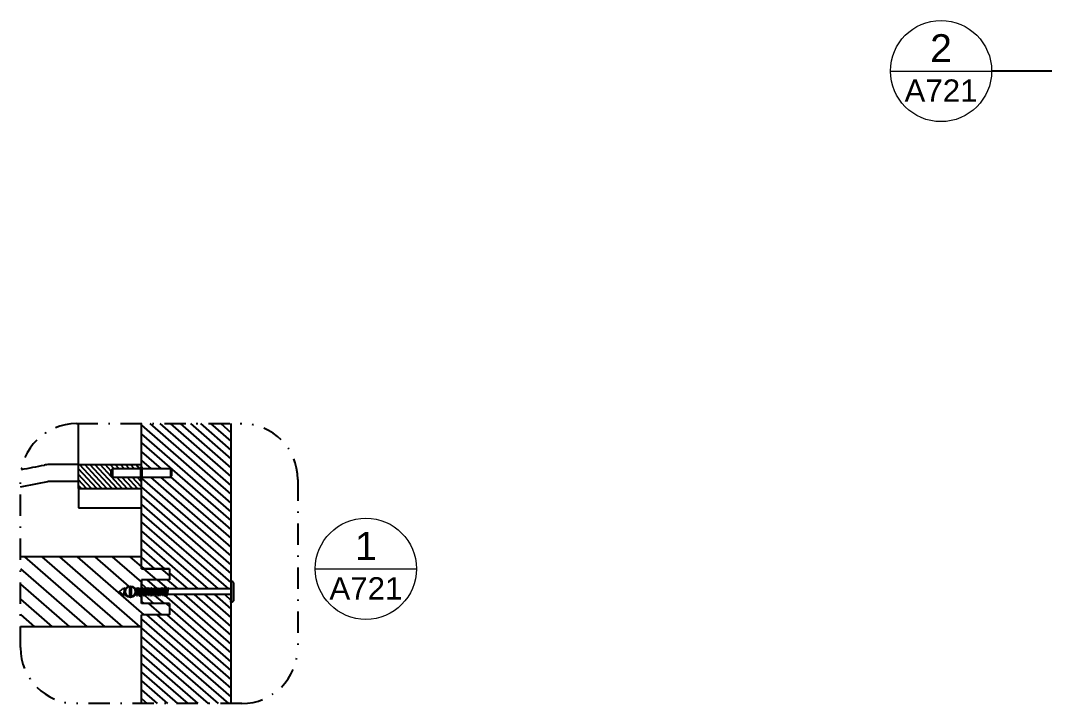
# Model space of a CAD drawing. Header units: millimetres. Extents: x -29 to 1292, y 25 to 454.
# Drawn here: x 127.7 to 201, y 73.5 to 122.4 of the extents above; entities that cross this region are included whole.
import ezdxf
from ezdxf.enums import TextEntityAlignment as Align

# ---------------------------------------------------------------- set-up
doc = ezdxf.new("R2010")
doc.units = ezdxf.units.MM
doc.linetypes.add('TRATTOPUNTO', pattern=[25.4, 12.7, -6.35, 0, -6.35])
doc.layers.get('0').update_dxf_attribs({"color": 70})
doc.layers.add('A-ANNO-SYMB', color=202, linetype='Continuous', lineweight=18)
for name, color, linetype in [('CONTORNO SEZIONI', 26, 'Continuous'), ('LINEE SEZIONATE', 5, 'Continuous'), ('SIMBOLI', 201, 'Continuous'), ('VITIGIUSTO', 61, 'Continuous')]:
    doc.layers.add(name, color=color, linetype=linetype)
doc.styles.add('ARIAL', font='arial.ttf')
doc.styles.get("Standard").update_dxf_attribs({"font": 'arial.ttf'})

# ---------------------------------------------------------------- blocks, each defined once
blk = doc.blocks.new('DETAGLI')
at = {"layer": 'A-ANNO-SYMB', "linetype": 'Continuous'}
blk.add_line((486.66, 356.17), (504.76, 356.17), dxfattribs=at)
blk.add_circle((495.71, 356.17), 9.05, dxfattribs=at)
for tag, p in [('TAVOLA', (495.71, 362.76)), ('SEZIONE', (495.71, 354.67))]:
    blk.add_attdef(tag, text='', height=5, dxfattribs=at).set_placement(p, align=Align.TOP_CENTER)

msp = doc.modelspace()

# ---------------------------------------------------------------- hatches: boundary and pattern name
h = msp.add_hatch()
h.set_pattern_fill('ANSI31', color=256, scale=0.15, angle=94)
h.set_pattern_definition([(139, (-696.73406, -66.4754), (-0.3124481, -0.35943044), [])])
h.paths.add_polyline_path([(138.453, 90.277), (138.453, 89.677), (136.432, 89.677), (136.432, 90.277)], flags=16)
h.paths.add_polyline_path([(142.782, 93.51), (136.382, 93.51), (136.382, 90.427), (136.432, 90.427), (136.432, 89.527), (136.382, 89.527), (136.382, 83.126), (138.382, 83.126), (138.382, 82.326), (136.382, 82.326), (136.382, 81.79), (136.408, 81.676), (136.473, 81.676), (136.484, 81.734), (136.5, 81.738), (136.514, 81.676), (136.573, 81.676), (136.584, 81.734), (136.6, 81.738), (136.614, 81.676), (136.673, 81.676), (136.684, 81.734), (136.7, 81.738), (136.714, 81.676), (136.776, 81.676), (136.787, 81.734), (136.803, 81.738), (136.817, 81.676), (136.873, 81.676), (136.884, 81.734), (136.9, 81.738), (136.914, 81.676), (136.976, 81.676), (136.987, 81.734), (137.003, 81.738), (137.017, 81.676), (137.073, 81.676), (137.084, 81.734), (137.1, 81.738), (137.114, 81.676), (137.176, 81.676), (137.187, 81.734), (137.203, 81.738), (137.217, 81.676), (137.273, 81.676), (137.284, 81.734), (137.3, 81.738), (137.314, 81.676), (137.376, 81.676), (137.387, 81.734), (137.403, 81.738), (137.417, 81.676), (137.476, 81.676), (137.486, 81.734), (137.502, 81.738), (137.517, 81.676), (137.576, 81.676), (137.587, 81.734), (137.603, 81.738), (137.617, 81.676), (137.676, 81.676), (137.686, 81.734), (137.702, 81.738), (137.717, 81.676), (137.776, 81.676), (137.787, 81.734), (137.803, 81.738), (137.817, 81.676), (137.876, 81.676), (137.886, 81.734), (137.902, 81.738), (137.917, 81.676), (137.979, 81.676), (137.99, 81.734), (138.006, 81.738), (138.02, 81.676), (138.076, 81.676), (138.086, 81.734), (138.102, 81.738), (138.117, 81.676), (138.179, 81.676), (138.19, 81.734), (138.206, 81.738), (138.22, 81.676), (138.276, 81.676), (138.286, 81.734), (138.302, 81.738), (138.317, 81.676), (142.782, 81.676)])
h.paths.add_polyline_path([(136.382, 73.477), (142.782, 73.477), (142.782, 81.276), (138.233, 81.276), (138.22, 81.207), (138.204, 81.203), (138.195, 81.243), (138.191, 81.222), (138.108, 81.203), (138.091, 81.276), (138.033, 81.276), (138.02, 81.207), (138.004, 81.203), (137.995, 81.243), (137.991, 81.222), (137.908, 81.203), (137.891, 81.276), (137.833, 81.276), (137.82, 81.207), (137.804, 81.203), (137.788, 81.276), (137.733, 81.276), (137.72, 81.207), (137.704, 81.203), (137.688, 81.276), (137.633, 81.276), (137.62, 81.207), (137.604, 81.203), (137.588, 81.276), (137.534, 81.276), (137.521, 81.207), (137.505, 81.203), (137.488, 81.276), (137.433, 81.276), (137.42, 81.207), (137.404, 81.203), (137.388, 81.276), (137.334, 81.276), (137.321, 81.207), (137.305, 81.203), (137.288, 81.276), (137.231, 81.276), (137.218, 81.207), (137.202, 81.203), (137.185, 81.276), (137.134, 81.276), (137.121, 81.207), (137.105, 81.203), (137.088, 81.276), (137.031, 81.276), (137.018, 81.207), (137.002, 81.203), (136.985, 81.276), (136.934, 81.276), (136.921, 81.207), (136.905, 81.203), (136.888, 81.276), (136.831, 81.276), (136.818, 81.207), (136.802, 81.203), (136.785, 81.276), (136.734, 81.276), (136.721, 81.207), (136.705, 81.203), (136.688, 81.276), (136.631, 81.276), (136.618, 81.207), (136.602, 81.203), (136.585, 81.276), (136.53, 81.276), (136.517, 81.207), (136.501, 81.203), (136.485, 81.276), (136.431, 81.276), (136.418, 81.207), (136.382, 81.198), (136.382, 80.626), (138.382, 80.626), (138.382, 79.826), (136.382, 79.826)])
h = msp.add_hatch()
h.set_pattern_fill('ANSI31', color=256, scale=0.084, angle=88)
h.set_pattern_definition([(133, (-896.18085, -66.47538), (-0.19505203, -0.18188896), [])])
h.paths.add_polyline_path([(134.211, 90.177, -0.118171), (134.311, 90.277), (136.332, 90.277), (136.332, 90.427), (136.382, 90.427), (136.382, 90.577), (131.882, 90.577), (131.882, 88.877), (136.382, 88.877), (136.382, 89.527), (136.332, 89.527), (136.332, 89.677), (134.311, 89.677, -0.118171), (134.211, 89.777)])
h = msp.add_hatch()
h.set_pattern_fill('ANSI31', color=256, scale=0.26, angle=94)
h.set_pattern_definition([(139, (-696.73406, -66.4754), (-0.5415767, -0.62301276), [])])
h.paths.add_polyline_path([(134.782, 81.476), (135.032, 81.276), (135.09, 81.276), (135.083, 81.243), (135.093, 81.203), (135.109, 81.207), (135.121, 81.276), (135.196, 81.276), (135.19, 81.243), (135.199, 81.203), (135.215, 81.207), (135.228, 81.276), (135.236, 81.276, 0.520534), (135.888, 81.219), (135.892, 81.203), (135.908, 81.207), (135.917, 81.258, 0.013143), (135.928, 81.276), (135.996, 81.276), (135.99, 81.243), (135.999, 81.203), (136.015, 81.207), (136.106, 81.702), (136.097, 81.738), (136.081, 81.734), (136.07, 81.676), (135.994, 81.676), (135.999, 81.702), (135.99, 81.738), (135.974, 81.734), (135.963, 81.676), (135.928, 81.676, 0.02958), (135.902, 81.715), (135.897, 81.738), (135.886, 81.736, 0.518012), (135.236, 81.676), (135.194, 81.676), (135.199, 81.702), (135.191, 81.738), (135.175, 81.734), (135.164, 81.676), (135.032, 81.676)], flags=16)
h.paths.add_polyline_path([(135.532, 81.115), (135.532, 81.837, 0.870895)], flags=0)
h.paths.add_polyline_path([(135.632, 81.115, 0.870895), (135.632, 81.837)], flags=0)
h.paths.add_polyline_path([(127.722, 83.976), (127.722, 78.976), (136.382, 78.976), (136.382, 79.826), (138.382, 79.826), (138.382, 80.626), (136.382, 80.626), (136.382, 81.276), (136.324, 81.276), (136.312, 81.207), (136.296, 81.203), (136.286, 81.243), (136.293, 81.276), (136.227, 81.276), (136.214, 81.207), (136.198, 81.203), (136.189, 81.243), (136.195, 81.276), (136.124, 81.276), (136.112, 81.207), (136.096, 81.203), (136.086, 81.243), (136.093, 81.276), (136.028, 81.276), (136.101, 81.676), (136.167, 81.676), (136.178, 81.734), (136.194, 81.738), (136.202, 81.702), (136.197, 81.676), (136.27, 81.676), (136.281, 81.734), (136.297, 81.738), (136.305, 81.702), (136.3, 81.676), (136.367, 81.676), (136.378, 81.734), (136.382, 81.735), (136.382, 82.326), (138.382, 82.326), (138.382, 83.126), (136.382, 83.126), (136.382, 83.976)])

# ---------------------------------------------------------------- linework, layer by layer
for p, q in [((131.882, 90.577), (131.882, 93.51)), ((131.882, 90.577), (129.748, 90.577)), ((131.882, 89.377), (129.748, 89.377)), ((131.882, 88.877), (131.882, 87.476)), ((131.882, 87.476), (136.382, 87.476))]:
    msp.add_line(p, q)
for centre, radius, start, end in [((108.782, 192.523), 104.047, 280.52458, 281.45409), ((129.748, 88.967), 1.611, 90, 100.87674), ((108.782, 192.523), 105.247, 280.36741, 281.44971), ((129.748, 88.967), 0.411, 90, 100.31271)]:
    msp.add_arc(centre, radius, start, end)
at = {"layer": 'CONTORNO SEZIONI', "linetype": 'TRATTOPUNTO', "ltscale": 0.12}
for points in [[(131.722, 93.51), (143.559, 93.51)], [(127.722, 77.477), (127.722, 89.51)], [(147.559, 89.51), (147.559, 77.477)], [(143.559, 73.477), (131.722, 73.477)]]:
    msp.add_lwpolyline(points, dxfattribs=at)
for centre, start, end in [((131.722, 89.51), 90, 180), ((143.559, 89.51), 0, 90), ((131.722, 77.477), 180, 270), ((143.559, 77.477), 270, 0)]:
    msp.add_arc(centre, 4, start, end, dxfattribs=at)
at = {"layer": 'LINEE SEZIONATE'}
for p, q in [((131.882, 90.577), (136.382, 90.577)), ((131.882, 88.877), (131.882, 90.577)), ((131.882, 88.877), (136.382, 88.877)), ((136.382, 83.976), (127.722, 83.976)), ((138.382, 83.126), (136.382, 83.126)), ((136.382, 83.126), (138.382, 83.126)), ((138.382, 83.126), (138.382, 82.326)), ((136.382, 81.735), (136.382, 82.326)), ((138.382, 82.326), (136.382, 82.326)), ((136.382, 82.326), (136.382, 81.276)), ((136.382, 80.626), (136.382, 81.276)), ((136.382, 81.276), (136.382, 80.626)), ((138.382, 80.626), (136.382, 80.626)), ((138.382, 80.626), (138.382, 79.826)), ((138.382, 79.826), (136.382, 79.826)), ((136.382, 78.976), (127.722, 78.976))]:
    msp.add_line(p, q, dxfattribs=at)
for points in [[(136.382, 90.427), (136.382, 93.51)], [(136.382, 89.527), (136.382, 93.51)], [(142.782, 93.51), (142.782, 73.477)], [(136.382, 83.126), (136.382, 89.527)], [(136.382, 81.735), (136.382, 82.326)], [(136.382, 81.735), (136.382, 82.326)], [(136.382, 80.626), (136.382, 81.276)], [(136.382, 80.626), (136.382, 81.276)], [(136.382, 73.477), (136.382, 79.826)], [(136.382, 73.477), (136.382, 79.826)]]:
    msp.add_lwpolyline(points, dxfattribs=at)
at = {"layer": 'SIMBOLI'}
msp.add_line((204.774, 118.749), (197.205, 118.749), dxfattribs=at)
at = {"layer": 'VITIGIUSTO'}
for p, q in [((134.211, 89.777), (134.211, 90.177)), ((134.211, 89.777), (134.211, 90.177)), ((136.332, 90.277), (134.311, 90.277)), ((134.311, 90.277), (134.311, 89.677)), ((136.332, 90.277), (136.332, 90.427)), ((136.332, 90.427), (136.432, 90.427)), ((136.332, 89.677), (136.332, 90.277)), ((136.432, 90.277), (136.432, 90.427)), ((138.453, 90.277), (136.432, 90.277)), ((136.432, 89.677), (136.432, 90.277)), ((138.453, 90.277), (138.453, 89.677)), ((138.553, 89.777), (138.553, 90.177)), ((134.311, 89.677), (136.332, 89.677)), ((136.332, 89.677), (136.332, 89.527)), ((136.332, 89.527), (136.432, 89.527)), ((136.432, 89.677), (138.453, 89.677)), ((136.432, 89.677), (136.432, 89.527)), ((142.832, 82.226), (142.782, 82.226)), ((142.782, 82.226), (142.782, 80.726)), ((142.832, 80.726), (142.832, 82.226)), ((142.982, 80.826), (142.982, 82.126)), ((134.782, 81.476), (135.032, 81.676)), ((134.782, 81.476), (135.032, 81.276)), ((135.164, 81.676), (135.032, 81.676)), ((135.175, 81.734), (135.083, 81.243)), ((135.109, 81.207), (135.199, 81.702)), ((135.191, 81.738), (135.175, 81.734)), ((135.207, 81.336), (135.19, 81.243)), ((135.199, 81.702), (135.191, 81.738)), ((135.236, 81.676), (135.194, 81.676)), ((135.532, 81.837), (135.532, 81.115)), ((135.632, 81.837), (135.632, 81.115)), ((135.897, 81.738), (135.886, 81.736)), ((135.902, 81.715), (135.897, 81.738)), ((135.963, 81.676), (135.928, 81.676)), ((135.974, 81.734), (135.954, 81.624)), ((135.973, 81.561), (135.999, 81.702)), ((135.99, 81.738), (135.974, 81.734)), ((135.999, 81.702), (135.99, 81.738)), ((136.081, 81.734), (135.99, 81.243)), ((136.07, 81.676), (135.994, 81.676)), ((136.015, 81.207), (136.106, 81.702)), ((136.097, 81.738), (136.081, 81.734)), ((136.178, 81.734), (136.086, 81.243)), ((136.106, 81.702), (136.097, 81.738)), ((136.167, 81.676), (136.101, 81.676)), ((136.112, 81.207), (136.202, 81.702)), ((136.194, 81.738), (136.178, 81.734)), ((136.281, 81.734), (136.189, 81.243)), ((136.202, 81.702), (136.194, 81.738)), ((136.27, 81.676), (136.197, 81.676)), ((136.214, 81.207), (136.305, 81.702)), ((136.297, 81.738), (136.281, 81.734)), ((136.378, 81.734), (136.286, 81.243)), ((136.305, 81.702), (136.297, 81.738)), ((136.367, 81.676), (136.3, 81.676)), ((136.312, 81.207), (136.402, 81.702)), ((136.394, 81.738), (136.378, 81.734)), ((136.484, 81.734), (136.393, 81.243)), ((136.402, 81.702), (136.394, 81.738)), ((136.473, 81.676), (136.397, 81.676)), ((136.418, 81.207), (136.509, 81.702)), ((136.5, 81.738), (136.484, 81.734)), ((136.584, 81.734), (136.492, 81.243)), ((136.509, 81.702), (136.5, 81.738)), ((136.573, 81.676), (136.504, 81.676)), ((136.517, 81.207), (136.608, 81.702)), ((136.6, 81.738), (136.584, 81.734)), ((136.684, 81.734), (136.593, 81.243)), ((136.608, 81.702), (136.6, 81.738)), ((136.673, 81.676), (136.603, 81.676)), ((136.618, 81.207), (136.709, 81.702)), ((136.7, 81.738), (136.684, 81.734)), ((136.787, 81.734), (136.696, 81.243)), ((136.709, 81.702), (136.7, 81.738)), ((136.776, 81.676), (136.704, 81.676)), ((136.721, 81.207), (136.812, 81.702)), ((136.803, 81.738), (136.787, 81.734)), ((136.884, 81.734), (136.793, 81.243)), ((136.812, 81.702), (136.803, 81.738)), ((136.873, 81.676), (136.807, 81.676)), ((136.818, 81.207), (136.909, 81.702)), ((136.9, 81.738), (136.884, 81.734)), ((136.987, 81.734), (136.896, 81.243)), ((136.909, 81.702), (136.9, 81.738)), ((136.976, 81.676), (136.904, 81.676)), ((136.921, 81.207), (137.012, 81.702)), ((137.003, 81.738), (136.987, 81.734)), ((137.084, 81.734), (136.993, 81.243)), ((137.012, 81.702), (137.003, 81.738)), ((137.073, 81.676), (137.007, 81.676)), ((137.018, 81.207), (137.109, 81.702)), ((137.1, 81.738), (137.084, 81.734)), ((137.187, 81.734), (137.096, 81.243)), ((137.109, 81.702), (137.1, 81.738)), ((137.176, 81.676), (137.104, 81.676)), ((137.121, 81.207), (137.212, 81.702)), ((137.203, 81.738), (137.187, 81.734)), ((137.284, 81.734), (137.193, 81.243)), ((137.212, 81.702), (137.203, 81.738)), ((137.273, 81.676), (137.207, 81.676)), ((137.218, 81.207), (137.309, 81.702)), ((137.3, 81.738), (137.284, 81.734)), ((137.387, 81.734), (137.296, 81.243)), ((137.309, 81.702), (137.3, 81.738)), ((137.376, 81.676), (137.304, 81.676)), ((137.321, 81.207), (137.412, 81.702)), ((137.403, 81.738), (137.387, 81.734)), ((137.486, 81.734), (137.395, 81.243)), ((137.412, 81.702), (137.403, 81.738)), ((137.476, 81.676), (137.407, 81.676)), ((137.42, 81.207), (137.511, 81.702)), ((137.502, 81.738), (137.486, 81.734)), ((137.587, 81.734), (137.496, 81.243)), ((137.511, 81.702), (137.502, 81.738)), ((137.576, 81.676), (137.506, 81.676)), ((137.521, 81.207), (137.612, 81.702)), ((137.603, 81.738), (137.587, 81.734)), ((137.686, 81.734), (137.595, 81.243)), ((137.612, 81.702), (137.603, 81.738)), ((137.676, 81.676), (137.607, 81.676)), ((137.62, 81.207), (137.711, 81.702)), ((137.702, 81.738), (137.686, 81.734)), ((137.787, 81.734), (137.695, 81.243)), ((137.711, 81.702), (137.702, 81.738)), ((137.776, 81.676), (137.706, 81.676)), ((137.72, 81.207), (137.811, 81.702)), ((137.803, 81.738), (137.787, 81.734)), ((137.886, 81.734), (137.795, 81.243)), ((137.811, 81.702), (137.803, 81.738)), ((137.876, 81.676), (137.806, 81.676)), ((137.82, 81.207), (137.911, 81.702)), ((137.902, 81.738), (137.886, 81.734)), ((137.99, 81.734), (137.899, 81.243)), ((137.911, 81.702), (137.902, 81.738)), ((137.979, 81.676), (137.906, 81.676)), ((137.924, 81.207), (138.015, 81.702)), ((138.006, 81.738), (137.99, 81.734)), ((138.086, 81.734), (137.995, 81.243)), ((138.015, 81.702), (138.006, 81.738)), ((138.076, 81.676), (138.01, 81.676)), ((138.02, 81.207), (138.111, 81.702)), ((138.102, 81.738), (138.086, 81.734)), ((138.19, 81.734), (138.099, 81.243)), ((138.111, 81.702), (138.102, 81.738)), ((138.179, 81.676), (138.106, 81.676)), ((138.124, 81.207), (138.215, 81.702)), ((138.206, 81.738), (138.19, 81.734)), ((138.286, 81.734), (138.195, 81.243)), ((138.215, 81.702), (138.206, 81.738)), ((138.276, 81.676), (138.21, 81.676)), ((138.22, 81.207), (138.311, 81.702)), ((138.302, 81.738), (138.286, 81.734)), ((138.311, 81.702), (138.302, 81.738)), ((142.782, 81.676), (138.306, 81.676)), ((135.09, 81.276), (135.032, 81.276)), ((135.093, 81.203), (135.083, 81.243)), ((135.093, 81.203), (135.109, 81.207)), ((135.196, 81.276), (135.121, 81.276)), ((135.199, 81.203), (135.19, 81.243)), ((135.199, 81.203), (135.215, 81.207)), ((135.215, 81.207), (135.23, 81.287)), ((135.236, 81.276), (135.228, 81.276)), ((135.892, 81.203), (135.888, 81.219)), ((135.892, 81.203), (135.908, 81.207)), ((135.908, 81.207), (135.917, 81.258)), ((135.996, 81.276), (135.928, 81.276)), ((135.999, 81.203), (135.99, 81.243)), ((135.999, 81.203), (136.015, 81.207)), ((136.093, 81.276), (136.028, 81.276)), ((136.096, 81.203), (136.086, 81.243)), ((136.096, 81.203), (136.112, 81.207)), ((136.195, 81.276), (136.124, 81.276)), ((136.198, 81.203), (136.189, 81.243)), ((136.198, 81.203), (136.214, 81.207)), ((136.293, 81.276), (136.227, 81.276)), ((136.296, 81.203), (136.286, 81.243)), ((136.296, 81.203), (136.312, 81.207)), ((136.399, 81.276), (136.324, 81.276)), ((136.402, 81.203), (136.393, 81.243)), ((136.402, 81.203), (136.418, 81.207)), ((136.498, 81.276), (136.431, 81.276)), ((136.501, 81.203), (136.492, 81.243)), ((136.501, 81.203), (136.517, 81.207)), ((136.599, 81.276), (136.53, 81.276)), ((136.602, 81.203), (136.593, 81.243)), ((136.602, 81.203), (136.618, 81.207)), ((136.702, 81.276), (136.631, 81.276)), ((136.705, 81.203), (136.696, 81.243)), ((136.705, 81.203), (136.721, 81.207)), ((136.799, 81.276), (136.734, 81.276)), ((136.802, 81.203), (136.793, 81.243)), ((136.802, 81.203), (136.818, 81.207)), ((136.902, 81.276), (136.831, 81.276)), ((136.905, 81.203), (136.896, 81.243)), ((136.905, 81.203), (136.921, 81.207)), ((136.999, 81.276), (136.934, 81.276)), ((137.002, 81.203), (136.993, 81.243)), ((137.002, 81.203), (137.018, 81.207)), ((137.102, 81.276), (137.031, 81.276)), ((137.105, 81.203), (137.096, 81.243)), ((137.105, 81.203), (137.121, 81.207)), ((137.199, 81.276), (137.134, 81.276)), ((137.202, 81.203), (137.193, 81.243)), ((137.202, 81.203), (137.218, 81.207)), ((137.302, 81.276), (137.231, 81.276)), ((137.305, 81.203), (137.296, 81.243)), ((137.305, 81.203), (137.321, 81.207)), ((137.401, 81.276), (137.334, 81.276)), ((137.404, 81.203), (137.395, 81.243)), ((137.404, 81.203), (137.42, 81.207)), ((137.502, 81.276), (137.433, 81.276)), ((137.505, 81.203), (137.496, 81.243)), ((137.505, 81.203), (137.521, 81.207)), ((137.601, 81.276), (137.534, 81.276)), ((137.604, 81.203), (137.595, 81.243)), ((137.604, 81.203), (137.62, 81.207)), ((137.701, 81.276), (137.633, 81.276)), ((137.704, 81.203), (137.695, 81.243)), ((137.704, 81.203), (137.72, 81.207)), ((137.801, 81.276), (137.733, 81.276)), ((137.804, 81.203), (137.795, 81.243)), ((137.804, 81.203), (137.82, 81.207)), ((137.905, 81.276), (137.833, 81.276)), ((137.908, 81.203), (137.899, 81.243)), ((137.908, 81.203), (137.924, 81.207)), ((138.001, 81.276), (137.937, 81.276)), ((138.004, 81.203), (137.995, 81.243)), ((138.004, 81.203), (138.02, 81.207)), ((138.105, 81.276), (138.033, 81.276)), ((138.108, 81.203), (138.099, 81.243)), ((138.108, 81.203), (138.124, 81.207)), ((138.201, 81.276), (138.137, 81.276)), ((138.204, 81.203), (138.195, 81.243)), ((138.204, 81.203), (138.22, 81.207)), ((142.782, 81.276), (138.233, 81.276)), ((142.782, 80.726), (142.782, 80.826))]:
    msp.add_line(p, q, dxfattribs=at)
msp.add_circle((135.582, 81.476), 0.4, dxfattribs=at)
for centre, radius, start, end in [((134.47, 90.019), 0.303, 121.52108, 148.47892), ((138.294, 90.019), 0.303, 31.52108, 58.47892), ((134.47, 89.936), 0.303, 211.52108, 238.47892), ((138.294, 89.936), 0.303, 301.52108, 328.47892), ((142.557, 81.651), 0.637, 48.17988, 64.43999), ((135.582, 81.476), 0.364, 97.89514, 262.10486), ((135.582, 81.476), 0.364, 277.89514, 82.10486), ((142.557, 81.301), 0.637, 295.56001, 311.82012)]:
    msp.add_arc(centre, radius, start, end, dxfattribs=at)

# ---------------------------------------------------------------- block references
at = {"layer": 'SIMBOLI'}
ref = msp.add_blockref('DETAGLI', (-4.7, -23.718), dxfattribs=dict(at, xscale=0.4, yscale=0.4, zscale=0.4))
ref.add_attrib('SEZIONE', 'A721', dxfattribs={"layer": 'A-ANNO-SYMB', "linetype": 'Continuous', "height": 1.6, "style": 'ARIAL'}).set_placement((193.585, 118.149), align=Align.TOP_CENTER)
ref.add_attrib('TAVOLA', '2', dxfattribs={"layer": 'A-ANNO-SYMB', "linetype": 'Continuous', "height": 2, "style": 'ARIAL'}).set_placement((193.585, 121.386), align=Align.TOP_CENTER)
ref = msp.add_blockref('DETAGLI', (-45.849, -59.347), dxfattribs=dict(at, xscale=0.4, yscale=0.4, zscale=0.4))
ref.add_attrib('SEZIONE', 'A721', dxfattribs={"layer": 'A-ANNO-SYMB', "linetype": 'Continuous', "height": 1.6, "style": 'ARIAL'}).set_placement((152.436, 82.52), align=Align.TOP_CENTER)
ref.add_attrib('TAVOLA', '1', dxfattribs={"layer": 'A-ANNO-SYMB', "linetype": 'Continuous', "height": 2, "style": 'ARIAL'}).set_placement((152.436, 85.757), align=Align.TOP_CENTER)

doc.saveas('drawing.dxf')
